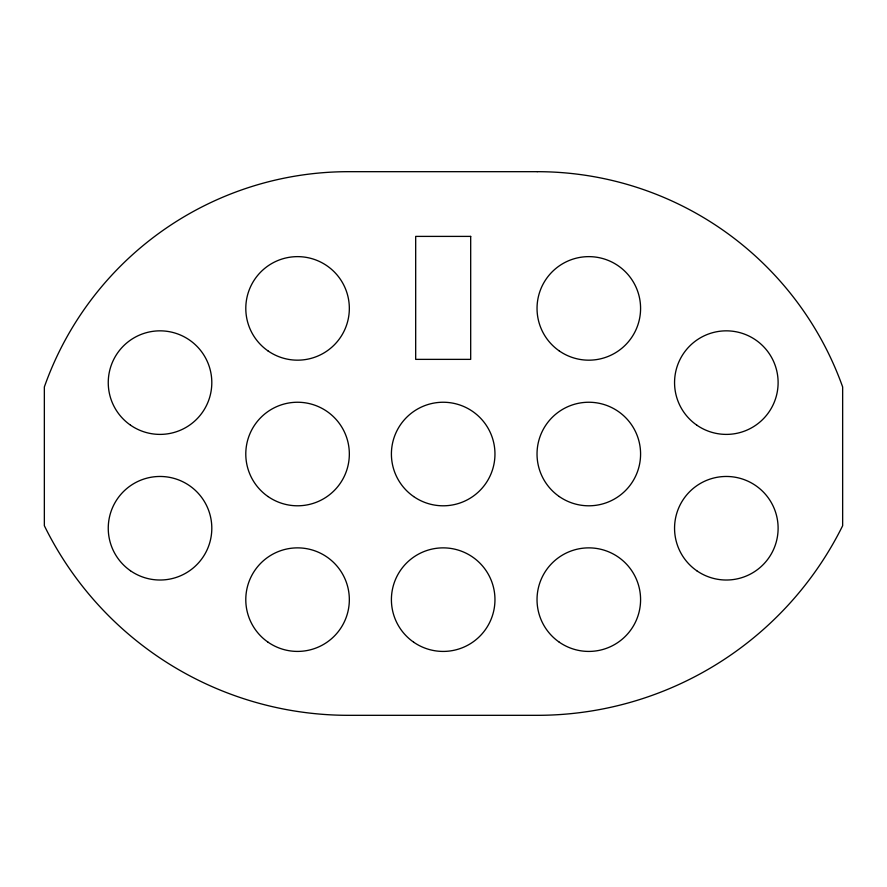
<?xml version="1.0" encoding="UTF-8"?>
<svg xmlns="http://www.w3.org/2000/svg" width="887" height="887" viewBox="0 0 887 887"><rect width="100%" height="100%" fill="white"/><g stroke="black" fill="none" stroke-linecap="round" stroke-linejoin="round"><path stroke-width="1.33" d="M537.212 171.679L348.524 171.679A322.513 322.513 0 0 0 44.35 386.965L44.35 525.714A338.779 338.779 0 0 0 348.524 715.321L537.212 715.321A340.819 340.819 0 0 0 842.65 525.714L842.65 386.965A324.309 324.309 0 0 0 537.212 171.679M470.687 236.397L415.681 236.397L415.681 359.368L470.687 359.368L470.687 236.397M268.007 350.908A51.779 51.779 0 0 0 349.156 312.745A51.779 51.779 0 0 0 275.524 261.554A51.779 51.779 0 0 0 268.007 350.908M696.772 570.751A51.779 51.779 0 0 0 777.932 532.588A51.779 51.779 0 0 0 704.3 481.386A51.779 51.779 0 0 0 696.772 570.751M696.772 425.128A51.779 51.779 0 0 0 777.932 386.965A51.779 51.779 0 0 0 704.3 335.763A51.779 51.779 0 0 0 696.772 425.128M413.619 496.532A51.779 51.779 0 0 0 494.78 458.368A51.779 51.779 0 0 0 421.148 407.166A51.779 51.779 0 0 0 413.619 496.532M559.242 496.532A51.779 51.779 0 0 0 640.403 458.368A51.779 51.779 0 0 0 566.771 407.166A51.779 51.779 0 0 0 559.242 496.532M413.619 642.155A51.779 51.779 0 0 0 494.78 603.992A51.779 51.779 0 0 0 421.148 552.789A51.779 51.779 0 0 0 413.619 642.155M268.007 642.155A51.779 51.779 0 0 0 349.156 603.992A51.779 51.779 0 0 0 275.524 552.789A51.779 51.779 0 0 0 268.007 642.155M130.467 570.751A51.779 51.779 0 0 0 211.627 532.588A51.779 51.779 0 0 0 137.995 481.386A51.779 51.779 0 0 0 130.467 570.751M130.467 425.128A51.779 51.779 0 0 0 211.627 386.965A51.779 51.779 0 0 0 137.995 335.763A51.779 51.779 0 0 0 130.467 425.128M268.007 496.532A51.779 51.779 0 0 0 349.156 458.368A51.779 51.779 0 0 0 275.524 407.166A51.779 51.779 0 0 0 268.007 496.532M559.242 642.155A51.779 51.779 0 0 0 640.403 603.992A51.779 51.779 0 0 0 566.771 552.789A51.779 51.779 0 0 0 559.242 642.155M559.242 350.908A51.779 51.779 0 0 0 640.403 312.745A51.779 51.779 0 0 0 566.771 261.554A51.779 51.779 0 0 0 559.242 350.908"/></g></svg>
